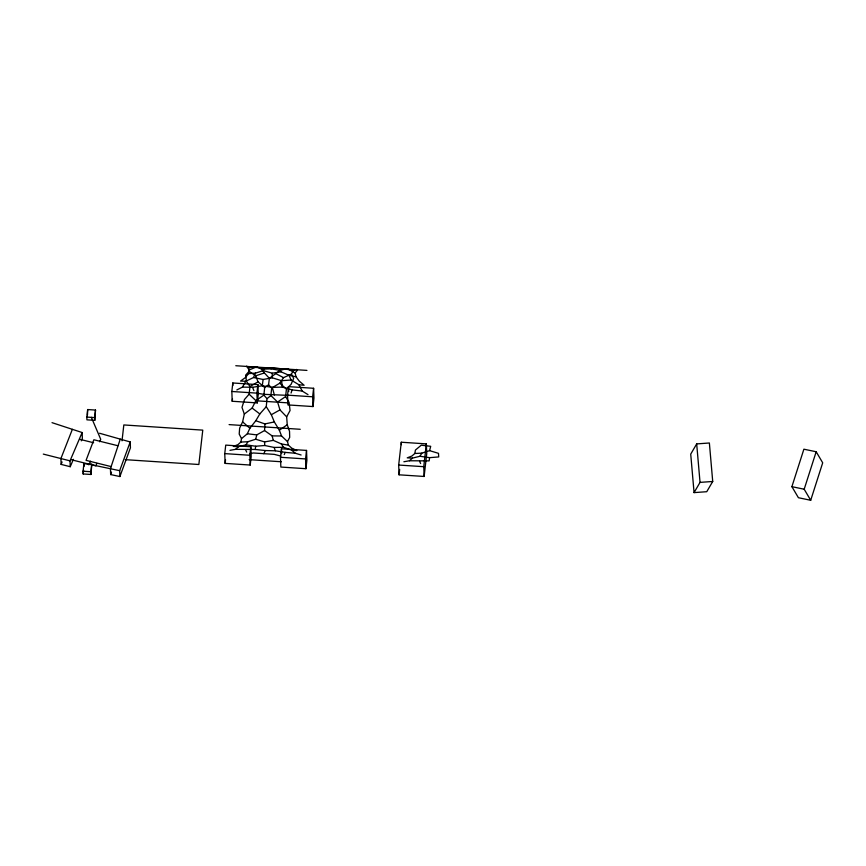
<?xml version="1.0" encoding="UTF-8"?>
<svg xmlns="http://www.w3.org/2000/svg" width="866" height="866" viewBox="0 0 866 866"><rect width="100%" height="100%" fill="white"/><g stroke="black" fill="none" stroke-linecap="round" stroke-linejoin="round"><path stroke-width="1.3" d="M288.41 445.178L287.48 441.617L281.569 435.988L272.13 435.89L264.574 430.543L264.899 423.929L255.795 420.724L249.863 428.269L247.351 433.758L241.517 438.618L240.889 442.071L237.977 444.615L233.311 446.423L238.518 446.683L246.031 444.843L255.697 446.239L264.79 445.503L274.132 447.441L283.647 447.3L291.636 450.168L296.854 450.58L291.745 448.144L288.41 445.178L281.331 443.912L273.31 440.372L264.574 441.909L255.686 439.224L247.893 441.725L240.889 442.071M255.795 420.724L259.822 413.948L266.263 406.674L267.009 398.663L270.874 395.578L271.697 388L268.579 384.742L269.38 378.334L280.086 370.377L286.245 368.754L293.314 370.583L296.475 369.446L297.19 370.41L295.144 372.997L296.042 376.786L299.214 381.072L304.118 385.251L298.911 384.764L291.128 380.022L288.973 375.303L280.952 371.806L272.227 373.203L263.329 370.648L255.535 373.105L248.531 373.647L245.457 377.522L240.564 381.051L245.782 381.257L253.522 377.533L263.112 379.47L272.314 377.814L281.558 380.683L291.128 380.022M267.009 398.663L263.87 395.113L264.693 387.524L268.579 384.742M241.517 438.618L239.2 434.061L239.644 428.15L242.61 421.85L244.32 414.078L241.993 407.377L244.483 399.497L249.127 394.192L249.971 386.55L246.507 381.386L245.598 375.173L249.105 371.298L248.672 367.66L246.583 366.166L249.181 369.966L248.531 373.647M287.48 441.617L289.688 437.362L289.536 431.409L287.252 424.762L286.657 416.838L290.067 410.506L289.082 402.409L285.596 396.574L286.44 388.942L291.117 384.309L293.671 378.323L291.441 374.069L293.314 370.583M86.817 417.087L87.672 409.553L95.52 410.073L94.773 420.346L86.925 419.837L86.817 417.087L94.665 417.596L94.773 420.346M87.488 414.814L87.672 409.553M83.06 471.212L83.915 463.689L91.764 464.198L91.017 474.481L83.168 473.962L83.06 471.212L90.908 471.721L91.017 474.481M83.168 473.962L83.591 470.195M94.665 417.596L95.52 410.073M90.908 471.721L91.764 464.198M122.019 440.805L123.827 424.946L202.774 430.131L198.855 464.501L125.267 459.662M224.759 453.611L225.734 445.113L250.804 446.759L251.183 456.534L250.209 465.042L225.138 463.397L224.759 453.611L249.841 455.267L250.209 465.042M231.839 391.486L232.802 382.978L257.884 384.623L258.252 394.398L257.289 402.906L232.207 401.261L231.839 391.486L256.91 393.132L257.289 402.906M225.138 463.397L225.55 459.749M232.207 401.261L232.489 398.825M249.841 455.267L250.804 446.759M256.91 393.132L257.884 384.623M280.476 457.28L281.45 448.772L306.521 450.417L306.9 460.192L305.936 468.701L280.855 467.055L280.476 457.28L305.557 458.926L305.936 468.701M287.555 395.145L288.519 386.637L313.6 388.282L313.968 398.057L313.005 406.565L287.934 404.92L287.555 395.145L312.626 396.79L313.005 406.565M305.557 458.926L306.521 450.417M312.626 396.79L313.6 388.282M398.685 465.042L401.283 442.234L426.353 443.879L426.732 453.654L424.134 476.462L399.064 474.817L398.685 465.042L423.755 466.687L424.134 476.462M399.064 474.817L399.67 469.448M423.755 466.687L426.353 443.879M236.829 389.949L242.458 387.102L252.558 387.286L262.29 385.781L263.112 379.47M229.955 450.331L235.563 449.346L255.221 449.465L255.697 446.239M429.612 457.659L419.956 456.263L412.433 458.114L407.236 457.843L411.902 456.036L414.814 453.492L421.818 453.145L429.601 450.645L438.488 453.34L438.716 456.934L429.612 457.659L429.146 460.885L409.488 460.766L403.87 461.751M414.814 453.492L415.442 450.039L421.277 445.178L430.705 446.315L429.601 450.645M255.686 439.224L256.78 434.884L264.574 430.543M791.892 486.67L803.886 449.194L816.173 451.749L822.7 462.801L810.706 500.277L798.42 497.723L791.892 486.67L804.189 489.225L810.706 500.277M804.189 489.225L816.173 451.749M120.266 439.127L110.437 468.733L110.664 474.579L119.898 476.538L130.441 447.798L130.214 441.952L99.558 433.249M110.664 474.579L111.487 472.111M291.063 393.045L292.102 389.895L302.202 391.042L307.993 394.625M263.329 370.648L264.238 368.093L271.578 367.812L288.984 369.587L295.144 372.997M119.898 476.538L119.67 470.682L130.214 441.952M96.808 463.429L95.888 465.854L70.666 459.586M72.365 429.33L60.912 458.547L61.129 464.403L70.243 466.709L73.404 459.316M61.129 464.403L62.092 461.968M284.265 454.563L285.174 452.388L295.306 453.254L301.119 454.996M70.243 466.709L70.016 460.853L82.14 432.535L52.025 422.662M81.307 440.848L82.367 438.38L82.14 432.535M253.522 377.533L255.535 373.105M88.852 464.858L90.54 461.21M99.601 441.768L100.737 439.333L91.352 417.325M248.672 367.66L256.737 366.816L261.543 369.165L271.047 368.894L271.578 367.812M244.32 414.078L252.125 408.07L255.892 400.622L263.87 395.113M249.938 453.827L253.208 452.972L263.751 453.665L265.332 450.547L275.334 450.785L285.174 452.388M242.458 387.102L245.782 381.257M696.686 443.901L690.722 454.13L694.067 492.613L706.753 491.704L712.718 481.474L709.373 442.991L696.686 443.901L700.031 482.384L694.067 492.613M246.031 444.843L247.893 441.725M419.956 456.263L421.818 453.145M271.697 388L279.696 383.237L283.539 377.641L291.441 374.069M235.563 449.346L238.518 446.683M409.488 460.766L412.433 458.114M281.569 435.988L279.361 430.196L287.252 424.762M286.657 416.838L279.945 409.899L277.596 402.051L285.596 396.574M249.971 386.55L258.003 381.809L264.693 387.524M279.361 430.196L274.327 421.937L271.339 414.717L279.945 409.899M249.181 369.966L256.737 366.816M249.105 371.298L255.719 375.812L264.401 372.932L269.38 378.334M264.899 423.929L274.327 421.937M288.183 395.372L263.816 394.333L257.354 393.24M700.031 482.384L712.718 481.474M262.29 385.781L272.335 387.373L282.392 387.102L292.102 389.895M235.79 365.723L306.943 370.399M257.224 400.85L288.097 402.874M229.089 424.611L300.231 429.287M263.751 453.665L274.295 454.358L280.768 456.057M249.181 459.64L281.396 461.762M254.777 367.336L264.238 368.093M255.221 449.465L265.332 450.547M247.351 433.758L256.78 434.884M271.047 368.894L280.086 370.377M288.973 375.303L296.042 376.786M92.586 464.955L119.67 470.682M117.928 445.741L93.874 439.766L86.059 460.366L111.378 466.655M79.748 439.3L93.615 442.753M43.3 454.098L70.016 460.853M286.245 368.754L288.984 369.587M275.918 373.69L283.539 377.641M252.125 408.07L259.822 413.948M279.696 383.237L286.44 388.942M291.636 450.168L295.306 453.254M242.61 421.85L249.863 428.269M249.127 394.192L255.892 400.622M270.874 395.578L277.596 402.051M261.543 369.165L264.401 372.932M281.331 443.912L283.647 447.3M266.263 406.674L271.339 414.717M298.911 384.764L302.202 391.042M279.588 369.1L280.952 371.806M419.555 461.221L420.616 463.526M245.63 449.8L246.691 452.095M252.558 387.286L253.89 390.598M255.719 375.812L258.003 381.809M274.132 447.441L275.334 450.785M272.335 387.373L274.36 395.026M272.13 435.89L273.31 440.372M281.558 380.683L282.392 387.102M264.574 441.909L264.79 445.503M401.283 442.234L401.38 444.68M288.519 386.637L288.714 391.529M281.45 448.772L281.634 453.665M232.802 382.978L232.9 385.424M83.915 463.689L84.024 466.438M272.227 373.203L272.314 377.814"/></g></svg>
